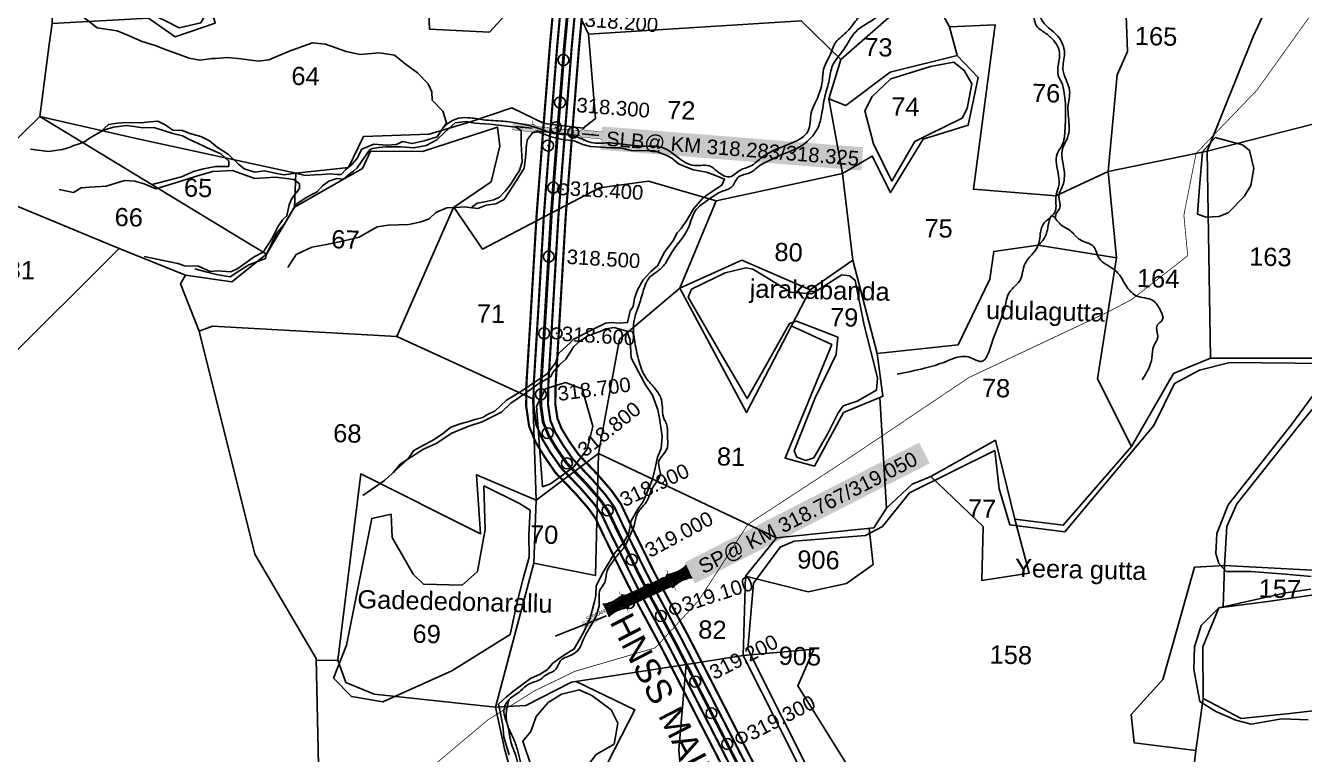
# Model space of a CAD drawing. Header units: feet. Extents: x 786471 to 797175, y 1568667 to 1582707.
# Drawn here: x 788539 to 790295, y 1573298 to 1574299 of the extents above; entities that cross this region are included whole.
import ezdxf
from ezdxf.enums import TextEntityAlignment as Align

# ---------------------------------------------------------------- set-up
doc = ezdxf.new("R2010")
doc.units = ezdxf.units.FT
doc.header["$LTSCALE"] = 15
doc.header["$MEASUREMENT"] = 0
doc.header["$PDMODE"] = 32
doc.header["$PDSIZE"] = 15
doc.linetypes.add('ACAD_ISO02W100', pattern=[15, 12, -3])
doc.linetypes.add('HIDDEN2', pattern=[0.1875, 0.125, -0.0625])
for name, color, linetype in [('CANAL1', 7, 'Continuous'), ('CSMark', 72, 'Continuous'), ('HILL', 17, 'Continuous'), ('PLOT', 7, 'Continuous'), ('PLOT NO', 7, 'Continuous'), ('ROADS', 6, 'Continuous'), ('STRUCTURE', 5, 'Continuous'), ('TANKS-STREAM', 4, 'Continuous'), ('text2', 7, 'Continuous'), ('VILLAGE STONES', 240, 'Continuous')]:
    doc.layers.add(name, color=color, linetype=linetype)
doc.styles.get("Standard").update_dxf_attribs({"font": 'arial.ttf'})
doc.linetypes.add('DOTS', pattern='A,1e-06,-3,["●",Standard,S=3,R=0,X=-1.25,Y=-1.25],-3', length=6.000001)
doc.dimstyles.get("Standard").update_dxf_attribs({"dimtxt": 0.18, "dimasz": 35, "dimexe": 0.18, "dimexo": 0.0625, "dimgap": 0.09, "dimtad": 0, "dimtih": 1, "dimtoh": 1, "dimdec": 4, "dimzin": 0, "dimdsep": 46, "dimtxsty": 'Standard', "dimcen": 0.09, "dimadec": 0, "dimazin": 0, "dimtfac": 1, "dimtdec": 4, "dimtofl": 0, "dimtmove": 0, "dimatfit": 3, "dimfxl": 1, "dimtolj": 1, "dimtzin": 0, "dimarcsym": 0})

# ---------------------------------------------------------------- blocks, each defined once
blk = doc.blocks.new('SP')
at = {"layer": 'STRUCTURE'}
h = blk.add_hatch(dxfattribs=at)
h.set_pattern_fill('DASH', color=256, scale=8, style=0)
edge = h.paths.add_edge_path()
edge.add_spline(control_points=[(769825.7, 1706742.1), (769825.3, 1706741.8), (769823.8, 1706740.8), (769820.9, 1706740.3), (769817, 1706739.7), (769811.4, 1706738.9), (769804, 1706739.7), (769798.4, 1706741), (769795.6, 1706741.6)], knot_values=[0, 0, 0, 0, 1.613557, 5.24513, 8.624976, 13.470124, 22.190216, 30.746377, 30.746377, 30.746377, 30.746377], degree=3, periodic=0)
edge.add_line((769795.6, 1706741.6), (769792.6, 1706739.6))
edge.add_line((769792.6, 1706739.6), (769732.6, 1706739.6))
edge.add_line((769732.6, 1706739.6), (769729.6, 1706741.6))
edge.add_spline(control_points=[(769729.6, 1706741.6), (769726.9, 1706740.9), (769721.3, 1706739.5), (769713.9, 1706738.5), (769708.3, 1706739.1), (769704.4, 1706739.6), (769701.5, 1706740), (769700, 1706741), (769699.5, 1706741.3)], knot_values=[0, 0, 0, 0, 8.556161, 17.276253, 22.121402, 25.501247, 29.13282, 30.746377, 30.746377, 30.746377, 30.746377], degree=3, periodic=0)
edge.add_line((769699.5, 1706741.3), (769699.5, 1706722.1))
edge.add_spline(control_points=[(769699.5, 1706722.1), (769700, 1706722.4), (769701.4, 1706723.4), (769704.3, 1706724), (769708.2, 1706724.5), (769713.8, 1706725.3), (769721.2, 1706724.5), (769726.8, 1706723.3), (769729.6, 1706722.6)], knot_values=[0, 0, 0, 0, 1.613557, 5.24513, 8.624976, 13.470124, 22.190216, 30.746377, 30.746377, 30.746377, 30.746377], degree=3, periodic=0)
edge.add_line((769729.6, 1706722.6), (769732.6, 1706724.6))
edge.add_line((769732.6, 1706724.6), (769792.6, 1706724.6))
edge.add_line((769792.6, 1706724.6), (769795.6, 1706722.6))
edge.add_spline(control_points=[(769795.6, 1706722.6), (769798.4, 1706723.3), (769803.9, 1706724.8), (769811.3, 1706725.8), (769817, 1706725.1), (769820.9, 1706724.7), (769823.8, 1706724.2), (769825.2, 1706723.3), (769825.7, 1706723)], knot_values=[0, 0, 0, 0, 8.556161, 17.276253, 22.121402, 25.501247, 29.13282, 30.746377, 30.746377, 30.746377, 30.746377], degree=3, periodic=0)
edge.add_line((769825.7, 1706723), (769825.7, 1706742.1))
h.paths.add_polyline_path([(769764.2, 1706732.1, -1), (769761.1, 1706732.1, -1)], flags=0)
h.paths.add_polyline_path([(769761.1, 1706732.1, 1), (769764.2, 1706732.1, 1)], flags=16)
at = {"layer": 'STRUCTURE', "const_width": 0.628}
for points in [[(769726.6, 1706747.6), (769726.6, 1706743.6), (769732.6, 1706739.6), (769792.6, 1706739.6), (769798.6, 1706743.6), (769798.6, 1706747.6)], [(769726.6, 1706716.6), (769726.6, 1706720.6), (769732.6, 1706724.6), (769792.6, 1706724.6), (769798.6, 1706720.6), (769798.6, 1706716.6)]]:
    blk.add_lwpolyline(points, dxfattribs=at)
at = {"layer": 'STRUCTURE', "color": 3}
blk.add_lwpolyline([(769732.6, 1706724.6), (769792.6, 1706724.6)], dxfattribs=at)
blk.add_lwpolyline([(769732.6, 1706724.6), (769792.6, 1706724.6)], dxfattribs=at)
at = {"layer": 'STRUCTURE', "color": 0}
blk.add_circle((769762.6, 1706732.1), 1.55, dxfattribs=at)
at = {"layer": 'STRUCTURE'}
for points in [[(769699.5, 1706741.3), (769700.9, 1706740.5), (769704.4, 1706739.6), (769707.8, 1706739.2), (769712.6, 1706738.8), (769721.3, 1706739.7), (769729.6, 1706741.6)], [(769825.7, 1706742.1), (769824.3, 1706741.3), (769820.8, 1706740.3), (769817.5, 1706739.8), (769812.7, 1706739.2), (769804, 1706739.9), (769795.6, 1706741.6)], [(769699.5, 1706722.1), (769700.9, 1706723), (769704.4, 1706724), (769707.7, 1706724.5), (769712.5, 1706725), (769721.2, 1706724.4), (769729.6, 1706722.6)], [(769825.7, 1706723), (769824.3, 1706723.8), (769820.8, 1706724.7), (769817.4, 1706725.1), (769812.6, 1706725.5), (769803.9, 1706724.6), (769795.6, 1706722.6)]]:
    blk.add_spline(points, degree=3, dxfattribs=at)
at = {"layer": 'STRUCTURE', "color": 0}
blk.add_text('STREAM', height=5, dxfattribs=at).set_placement((769684.3, 1706732.1), align=Align.MIDDLE_CENTER)
for points in [[(769727.4, 1706732.1), (769700.8, 1706732.1)], [(769824.4, 1706732.1), (769800.5, 1706732.1)]]:
    blk.add_leader(points, dimstyle='Standard', override={"dimasz": 10, "dimgap": 0.09, "dimtad": 0}, dxfattribs=at)
blk = doc.blocks.new('SLB')
at = {"layer": 'STRUCTURE'}
h = blk.add_hatch(dxfattribs=at)
h.set_pattern_fill('DOTS', color=6, scale=20, angle=320.3722, style=0)
h.set_pattern_definition([(320.372247934, (-159.4327, -72.9564), (1.2786241598, 0.5641323054), [0, -1.25])])
h.paths.add_polyline_path([(769699.5, 1706871.1), (769699.5, 1706861.1), (769729.1, 1706861.1), (769732.1, 1706863.1), (769792.1, 1706863.1), (769795.1, 1706861.1), (769824.7, 1706861.1), (769824.7, 1706871.1), (769795.1, 1706871.1), (769792.1, 1706869.1), (769732.1, 1706869.1), (769729.1, 1706871.1)])
at = {"layer": 'STRUCTURE', "color": 6, "linetype": 'ACAD_ISO02W100', "ltscale": 0.5, "const_width": 0.5}
for points in [[(769699.5, 1706871.1), (769729.1, 1706871.1)], [(769795.1, 1706871.1), (769824.7, 1706871.1)], [(769699.5, 1706861.1), (769729.1, 1706861.1)], [(769795.1, 1706861.1), (769824.7, 1706861.1)]]:
    blk.add_lwpolyline(points, dxfattribs=at)
at = {"layer": 'STRUCTURE', "color": 6, "const_width": 0.628}
for points in [[(769726.1, 1706877.1), (769726.1, 1706873.1), (769732.1, 1706869.1), (769792.1, 1706869.1), (769798.1, 1706873.1), (769798.1, 1706877.1)], [(769726.1, 1706855.1), (769726.1, 1706859.1), (769732.1, 1706863.1), (769792.1, 1706863.1), (769798.1, 1706859.1), (769798.1, 1706855.1)]]:
    blk.add_lwpolyline(points, dxfattribs=at)
at = {"layer": 'STRUCTURE', "color": 6}
blk.add_lwpolyline([(769732.1, 1706863.1), (769792.1, 1706863.1)], dxfattribs=at)
blk.add_lwpolyline([(769732.1, 1706863.1), (769792.1, 1706863.1)], dxfattribs=at)
at = {"layer": 'STRUCTURE', "color": 0}
blk.add_circle((769762.1, 1706866.1), 1.24, dxfattribs=at)
for points in [[(769703.8, 1706866), (769726.7, 1706866)], [(769818.6, 1706865.8), (769795.7, 1706865.8)]]:
    blk.add_leader(points, dimstyle='Standard', override={"dimasz": 10, "dimgap": 0.09, "dimtad": 0}, dxfattribs=at)

msp = doc.modelspace()

# ---------------------------------------------------------------- linework, layer by layer
for p in [(789291, 1574152, 8), (789291, 1574152, 8), (789291, 1574152, 8), (789256.3, 1574134, 8.1), (789416, 1573533, 9), (789416, 1573533, 9), (789416, 1573533, 9), (789367.5, 1573505.6, 9.1)]:
    msp.add_point(p)
at = {"linetype": 'HIDDEN2'}
for p in [(789291, 1574152, 8), (789416, 1573533, 9)]:
    msp.add_point(p, dxfattribs=at)
at = {"layer": 'CANAL1', "color": 1, "const_width": 3}
for points in [[(789264.4, 1574331.5), (789258.8, 1574270.5), (789249.8, 1574156.9), (789240.7, 1574040), (789232.4, 1573899.7), (789226.7, 1573807.1), (789226.3, 1573776.4), (789230.3, 1573748.7), (789239.2, 1573726.8), (789251.8, 1573706.3), (789266.6, 1573684.8), (789294.9, 1573655.1), (789312, 1573635.4), (789321.6, 1573621.9), (789332.2, 1573599.4), (789361.8, 1573539.3), (789377.4, 1573508.7), (789413.1, 1573442.4), (789528.7, 1573217.2)], [(789304.3, 1574328.5), (789298.7, 1574267), (789289.7, 1574153.8), (789280.6, 1574037.3), (789272.3, 1573897.3), (789266.7, 1573805.6), (789266.3, 1573779), (789269.2, 1573759.3), (789275, 1573745), (789285.3, 1573728.2), (789297.8, 1573710.2), (789324.6, 1573682), (789343.5, 1573660.1), (789356.2, 1573642.1), (789368.2, 1573616.7), (789397.5, 1573557.2), (789412.8, 1573527.2), (789448.5, 1573461.1), (789564.2, 1573235.6)]]:
    msp.add_lwpolyline(points, dxfattribs=at)
at = {"layer": 'CANAL1', "color": 5, "const_width": 3}
for points in [[(789274.4, 1574330.7), (789268.8, 1574269.6), (789259.7, 1574156.1), (789250.7, 1574039.3), (789242.4, 1573899.1), (789236.7, 1573806.7), (789236.3, 1573777), (789240, 1573751.3), (789248.2, 1573731.4), (789260.1, 1573711.8), (789274.4, 1573691.2), (789302.3, 1573661.9), (789319.8, 1573641.6), (789330.2, 1573626.9), (789341.2, 1573603.7), (789370.7, 1573543.7), (789386.3, 1573513.3), (789421.9, 1573447.1), (789537.6, 1573221.8)], [(789294.4, 1574329.2), (789288.7, 1574267.9), (789279.7, 1574154.5), (789270.6, 1574037.9), (789262.3, 1573897.9), (789256.7, 1573806), (789256.3, 1573778.3), (789259.5, 1573756.6), (789266.1, 1573740.4), (789276.9, 1573722.7), (789290, 1573703.8), (789317.1, 1573675.3), (789335.6, 1573653.9), (789347.6, 1573637.1), (789359.2, 1573612.4), (789388.6, 1573552.7), (789404, 1573522.6), (789439.6, 1573456.4), (789555.4, 1573231)]]:
    msp.add_lwpolyline(points, dxfattribs=at)
at = {"layer": 'CANAL1', "color": 1, "linetype": 'HIDDEN2', "ltscale": 5, "const_width": 4}
msp.add_lwpolyline([(789284.4, 1574330), (789278.7, 1574268.7), (789269.7, 1574155.3), (789268.3, 1574137.1), (789263.6, 1574076.2), (789260.7, 1574038.6), (789252.4, 1573898.5), (789246.7, 1573806.4), (789246.3, 1573777.7), (789249.7, 1573754), (789257.1, 1573735.9), (789268.5, 1573717.3), (789282.2, 1573697.5), (789309.7, 1573668.6), (789327.7, 1573647.8), (789338.9, 1573632), (789350.2, 1573608.1), (789371.2, 1573565.4), (789379.6, 1573548.2), (789395.1, 1573517.9), (789408.5, 1573493.2), (789430.8, 1573451.8), (789502.4, 1573312.3), (789546.5, 1573226.4)], dxfattribs=at)
at = {"layer": 'CSMark', "color": 3}
for p in [(789277.4, 1574251.5), (789272.7, 1574193.2), (789263.6, 1574076.3), (789263.6, 1574076.2), (789257.3, 1573981.6), (789251, 1573876.2), (789246.5, 1573792.4), (789255.8, 1573739.1), (789282.2, 1573697.5), (789338.2, 1573633), (789371.2, 1573565.4), (789411.2, 1573488), (789458.4, 1573397.8), (789480.7, 1573354.5), (789502.4, 1573312.3)]:
    msp.add_point(p, dxfattribs=at)
at = {"layer": 'CSMark', "color": 2}
for p in [(789267, 1574159), (789277, 1574074), (789394, 1573524)]:
    msp.add_point(p, dxfattribs=at)
at = {"layer": 'HILL', "lineweight": -2}
for points in [[(788585, 1574359.8), (788587.2, 1574417.8), (788656.7, 1574461.3), (788717.9, 1574457.8), (788748.1, 1574435.5), (788762, 1574410.8), (788787.7, 1574317), (788779.8, 1574302.8), (788750, 1574295.9), (788731, 1574305.1), (788670.4, 1574334.6), (788600, 1574349.5), (788585, 1574359.8)], [(789701.4, 1574201.4), (789727.1, 1574225.5), (789781.4, 1574242.6), (789813.4, 1574248.5), (789827.8, 1574237.2), (789838.1, 1574218.9), (789831.7, 1574184.8), (789825, 1574171.8), (789780, 1574149.6), (789760, 1574139.7), (789728.2, 1574085.3), (789703.1, 1574136.6), (789691.4, 1574181.5), (789701.4, 1574201.4)], [(790154.9, 1574125.2), (790172.1, 1574145.1), (790209.8, 1574135.2), (790219.6, 1574127.3), (790225.3, 1574102.6), (790221.2, 1574079.3), (790212.3, 1574064), (790189.9, 1574041.7), (790177.1, 1574036.8), (790159.8, 1574035.9), (790148.1, 1574039.7), (790150.8, 1574077), (790154.9, 1574125.2)], [(789453.2, 1573936.8), (789499.3, 1573959.2), (789527.7, 1573966), (789537.6, 1573964.4), (789556, 1573953.1), (789589.3, 1573932.6), (789618.4, 1573930.5), (789659.5, 1573956.7), (789670.7, 1573955.1), (789678.1, 1573948.8), (789690.2, 1573887.6), (789708.6, 1573815.2), (789707.4, 1573797.9), (789680.6, 1573782.9), (789661.6, 1573776.5), (789654, 1573765.9), (789640.6, 1573738.4), (789621.2, 1573705.3), (789610.2, 1573701.6), (789597.7, 1573706.1), (789594.3, 1573715), (789623.2, 1573787.6), (789652, 1573847.3), (789654.2, 1573871.1), (789630.9, 1573879.9), (789597.3, 1573892.7), (789588, 1573889.8), (789550.2, 1573822.7), (789529.5, 1573786.5), (789495.8, 1573844.3), (789448.5, 1573925.9), (789453.2, 1573936.8)], [(789624.4, 1573255.8), (789530.8, 1573442.4), (789538.6, 1573533.2), (789575.1, 1573582.6), (789594.4, 1573590.7), (789692.3, 1573598.6), (789715.7, 1573611.1), (789752.8, 1573657.2), (789869.6, 1573715.2), (789875.8, 1573662.8), (789890.2, 1573613.3), (789966, 1573603.7), (790088, 1573749.4), (790116.3, 1573807.1), (790150.8, 1573825.7), (790192.5, 1573836.2), (790326, 1573834.6)], [(790334.8, 1573829.3), (790277.6, 1573751.2), (790190, 1573640.6), (790174.7, 1573601.4), (790173.3, 1573573.6), (790177.4, 1573560), (790187.3, 1573549.2), (790221.1, 1573549.2), (790268.7, 1573545.2), (790304, 1573542.2)], [(789248.8, 1573665.3), (789240.3, 1573776.2), (789252.8, 1573799.9), (789280.4, 1573808.6), (789303.4, 1573799.8), (789317.9, 1573748.6), (789310, 1573717.3), (789291.4, 1573692.3), (789259.7, 1573669.3), (789248.8, 1573665.3)], [(789168.2, 1573666.9), (789217.1, 1573642.3), (789231.7, 1573633.4), (789230.1, 1573599.6), (789230.2, 1573568.8), (789221.7, 1573537.8), (789213.6, 1573505), (789204.3, 1573462.7), (789124.4, 1573412.7), (789074.3, 1573390.2), (789029.5, 1573370), (788986.6, 1573377.3), (788961.9, 1573402.8), (788979.6, 1573448.1), (789014.2, 1573621.9), (789040.8, 1573627.8), (789042.2, 1573595.8), (789062, 1573561.6), (789071.2, 1573545.2), (789085.2, 1573531.8), (789138.4, 1573530.2), (789159.5, 1573549.1), (789167.9, 1573594.6), (789170.2, 1573606.5), (789168.2, 1573666.9)], [(790303.8, 1573525), (790269.3, 1573520), (790177.3, 1573499.3), (790153.2, 1573474.8), (790144, 1573445.6), (790143, 1573415), (790148.8, 1573382.6), (790151.3, 1573370.4), (790173.2, 1573356.9), (790200.6, 1573344.7), (790221.5, 1573339.3), (790264, 1573346.9), (790300, 1573345.6)], [(789232.7, 1573329.3), (789239.9, 1573349.9), (789256.5, 1573369.2), (789274.9, 1573380.6), (789298.9, 1573386.8), (789316.4, 1573378.6), (789342.9, 1573359.3), (789352.3, 1573341), (789346.9, 1573312.1), (789322.2, 1573297.6), (789310.4, 1573282.4), (789301.9, 1573253), (789296.5, 1573241.3), (789274.5, 1573233), (789244.3, 1573249.3), (789234.1, 1573279.6), (789221.8, 1573316.3), (789232.7, 1573329.3)]]:
    msp.add_lwpolyline(points, dxfattribs=at)
at = {"layer": 'PLOT', "lineweight": -2}
for points in [[(788447.4, 1574958.1), (788591, 1574670.2), (788606.1, 1574645.6), (788622.2, 1574573.4), (788579.7, 1574427.3), (788575.3, 1574301.8), (788571.6, 1574272.7), (788558.8, 1574174), (788460.7, 1574078.4)], [(790459.5, 1574609.1), (790447.6, 1574594.1), (790439.2, 1574555.2), (790418, 1574559.3), (790411.5, 1574557.8), (790406.3, 1574538.3), (790364.2, 1574546.6), (790348.8, 1574500.2), (790272.8, 1574537.4), (790294.7, 1574487.3), (790288.9, 1574423.4), (790225, 1574284.6), (790161.1, 1574126.5), (790025.4, 1574098.3)], [(790161.1, 1574126.5), (790325.9, 1574168.6), (790358, 1574220.1), (790431.8, 1574260.8), (790450.6, 1574412.7), (790389.9, 1574440), (790348.8, 1574500.2)], [(788575.3, 1574301.8), (788707.7, 1574309.1), (788744.3, 1574283.5), (788799.5, 1574301.9), (788763.7, 1574438.8)], [(789090.9, 1574363.7), (789093.5, 1574293.9), (789175.8, 1574289.8), (789203.4, 1574319.4)], [(789794.1, 1574321.5), (789807.3, 1574297.1), (789870.1, 1574300), (789840.4, 1574074), (789953.7, 1574065), (790025.4, 1574098.3), (790037.9, 1574231), (790051.8, 1574263.3), (790049.3, 1574337.2)], [(789302.1, 1574307.3), (789312, 1574286.8), (789603.9, 1574305.5), (789658.1, 1574252.3), (789727.9, 1574313.2)], [(789641.8, 1574198.3), (789665.1, 1574189), (789726.2, 1574235), (789818, 1574257.7), (789807.3, 1574297.1)], [(789312, 1574286.8), (789321.4, 1574171.2), (789304.6, 1574157.8), (789251, 1574164.1), (789206.6, 1574185.8), (789149.9, 1574166.8), (789093.2, 1574149.9), (789003, 1574146.4), (788982.3, 1574103.9), (788910, 1574095.9), (788691, 1574143.9), (788558.8, 1574174)], [(789660.4, 1574095.5), (789701.5, 1574119.5), (789726.4, 1574069.4), (789771.3, 1574142.6), (789833.3, 1574161.9), (789847, 1574227.4), (789818, 1574257.7)], [(789660.4, 1574095.5), (789641.8, 1574198.3), (789658.1, 1574252.3)], [(788558.8, 1574174), (788807.2, 1574023.1), (788869.6, 1573985), (788908, 1574049.6), (788910, 1574095.9)], [(790325.9, 1574168.6), (790384.3, 1574016.9), (790442.1, 1573917.1), (790413.8, 1573794.9), (790356.7, 1573548.3), (790185.3, 1573557.4), (790188.2, 1573610.7), (790201.9, 1573641.8), (790288.4, 1573751.1), (790351, 1573827.5), (790332.8, 1573842), (790165.7, 1573842.1), (790115, 1573821.2), (790057.2, 1573720.8)], [(788908, 1574049.6), (788973, 1574086.5), (789001.7, 1574102.7), (789012.6, 1574126.5), (789083.9, 1574126.1), (789186.8, 1574159.5), (789190.2, 1574133.4), (789178.2, 1574084.4), (789126.3, 1574048.8), (789048.7, 1573871.8), (788795.7, 1573886), (788777.4, 1573879.2)], [(790165.7, 1573842.1), (790161.1, 1574126.5)], [(790025.4, 1574098.3), (790036.8, 1573979.9), (790010.7, 1573813.9), (790057.2, 1573720.8), (789963.7, 1573612.6), (789897, 1573621.1), (789870.5, 1573729.4), (789781.9, 1573679.5), (789756.4, 1573668.8), (789721, 1573636)], [(789487.3, 1574058.1), (789394.2, 1574085), (789327, 1574076.2), (789166.5, 1573991.6), (789126.9, 1574049.2)], [(789674.9, 1573976.8), (789660.4, 1574095.5), (789487.3, 1574058.1), (789437.2, 1573938.2)], [(788460.7, 1574078.4), (788667.5, 1573992.5)], [(788507.6, 1573833.2), (788667.5, 1573992.5), (788758.6, 1573956.1), (788751.5, 1573944.3), (788777.4, 1573879.2), (788853.8, 1573573.1), (788937.8, 1573429.6), (788942.1, 1573240.8)], [(789708.2, 1573848.3), (789819.3, 1573860.4), (789862.8, 1573950.4), (789868.2, 1573988.6), (789929.4, 1573997.2), (790036.8, 1573979.9)], [(788758.6, 1573956.1), (788822.3, 1573946.9), (788869.6, 1573985)], [(789712, 1573788.1), (789716.2, 1573789.8), (789708.2, 1573848.3), (789674.9, 1573976.8), (789616, 1573936), (789522.5, 1573976.7), (789437.2, 1573938.2), (789354.6, 1573868), (789325.4, 1573711)], [(789437.2, 1573938.2), (789528.7, 1573767.3), (789616, 1573936)], [(789590.3, 1573886.4), (789645.8, 1573860.8), (789581.7, 1573704.8), (789622.1, 1573693.8), (789662, 1573767.4), (789712, 1573788.1)], [(789048.7, 1573871.8), (789235.3, 1573786.3), (789240.1, 1573646.9), (789158.2, 1573682), (789163.4, 1573600.7), (788999.2, 1573683.1), (788967.9, 1573427.5), (788937.9, 1573426.8)], [(789570.2, 1573595.1), (789703.8, 1573608.9), (789721, 1573636), (789712, 1573788.1)], [(788967.9, 1573427.5), (788978.7, 1573396.6), (789017.4, 1573380.6), (789184.2, 1573362.8), (789236.7, 1573560.6), (789321.4, 1573543.5), (789325.4, 1573711), (789240.1, 1573646.9), (789236.7, 1573560.6)], [(789325.4, 1573711), (789570.2, 1573595.1), (789527.5, 1573542.9), (789524.3, 1573433.8), (789446.1, 1573421.6), (789288.7, 1573397), (789225.8, 1573365), (789184.2, 1573362.8)], [(789781.9, 1573679.5), (789853.7, 1573610.7), (789851.9, 1573536.9), (789916.9, 1573546.7), (789897, 1573621.1)], [(789527.5, 1573542.9), (789613.4, 1573521.3), (789666.3, 1573532.8), (789702.5, 1573558.9), (789697.4, 1573608.2)], [(790186.5, 1573557.3), (790144.1, 1573555), (790116, 1573455.5), (790100.6, 1573400.9), (790057.1, 1573352.6), (790061.2, 1573313.6), (790145.7, 1573303.1), (790156, 1573374.7)], [(790640.9, 1573559.8), (790664.1, 1573524.3), (790818.5, 1573526.8), (790821.1, 1573503.7), (790792.6, 1573481.5), (790738.8, 1573477.8), (790667.5, 1573458.4), (790621.9, 1573433.9), (790485.1, 1573387.8), (790437.5, 1573373), (790275, 1573354), (790207.8, 1573347), (790156, 1573374.7), (790155.4, 1573445.8), (790177.3, 1573499.3), (790244.4, 1573507.9), (790342.7, 1573521.9), (790480.3, 1573534.1), (790572.8, 1573542.4), (790570.2, 1573560.4)], [(790185.3, 1573557.4), (790183.4, 1573500.1)], [(790145.7, 1573303.1), (790138.8, 1573243.1), (790351.7, 1573264.5), (790440.8, 1573297.5), (790593.6, 1573361.1), (790604.7, 1573368.9), (790613.2, 1573402.3), (790693.2, 1573406.2), (790740.6, 1573397.4), (790738.8, 1573477.8)], [(789719.3, 1573193.1), (789662.7, 1573289.8), (789599.2, 1573392.3), (789621.1, 1573442.6), (789524.3, 1573433.8)], [(789524.3, 1573433.8), (789624.8, 1573234.3), (789719.3, 1573193.1), (789755.9, 1573092.6)], [(789203, 1573091.9), (789451.7, 1573118), (789435.7, 1573304), (789446.1, 1573421.6)], [(789203, 1573091.9), (789233.2, 1573137.5), (789234.9, 1573218.5), (789301.9, 1573215.5), (789375.6, 1573359), (789295.1, 1573398)], [(789184.2, 1573362.8), (789196.6, 1573305.5), (789201.8, 1573287.8), (789194.1, 1573245), (789148.2, 1573243.4), (789071.8, 1573189.9), (789044.1, 1573170.5), (789039.9, 1573145.1), (788955.4, 1573165.3), (788939.2, 1573147.7)]]:
    msp.add_lwpolyline(points, dxfattribs=at)
at = {"layer": 'ROADS', "linetype": 'DOTS', "lineweight": -3, "ltscale": 0.25, "const_width": 1}
msp.add_lwpolyline([(790359.7, 1574391.7), (790229.4, 1574209.9), (790146.1, 1574123.4), (790129.3, 1574038.5), (790134.6, 1573982.7), (790057.5, 1573922.5), (790025.1, 1573905.5), (789834.2, 1573815.5), (789669.3, 1573704.6), (789530.6, 1573613.8), (789463, 1573509.1), (789403.7, 1573444.3), (789293.5, 1573412.1), (789238.2, 1573385.4), (789173.8, 1573345.4), (789057.5, 1573247.6)], dxfattribs=at)
at = {"layer": 'TANKS-STREAM', "lineweight": -2}
for points in [[(788642, 1574152.9), (788652.7, 1574163.1), (788665.4, 1574164.8), (788676.9, 1574165.9), (788696.8, 1574165.2), (788709.9, 1574166.4), (788720.6, 1574167.4), (788730.8, 1574162.5), (788741.4, 1574155.1), (788754.3, 1574154.9), (788764.3, 1574150.4), (788779.6, 1574146.4), (788791.4, 1574140.5), (788802.2, 1574131.6), (788817.4, 1574121.6), (788831.3, 1574108.4), (788839.2, 1574102.2), (788853.9, 1574097.7), (788866.9, 1574099.5), (788884, 1574095.8), (788894, 1574094), (788910, 1574095.9), (788922.9, 1574093.1), (788936.1, 1574093.8), (788946.3, 1574094.3), (788957.4, 1574095), (788966.7, 1574094.5), (788972.2, 1574094.2), (788978.5, 1574101.1), (788987.5, 1574108.3), (788993.6, 1574115.6), (789000.7, 1574128.9), (789017.2, 1574135.9), (789035.1, 1574134.8), (789048.2, 1574135.7), (789056.7, 1574139.4), (789069.7, 1574136.9), (789086.4, 1574140.4), (789104.3, 1574146.1), (789116.7, 1574165.4), (789111.8, 1574181.2), (789097.4, 1574196.3), (789096.8, 1574208), (789091.9, 1574218.7), (789077.2, 1574234), (789060.1, 1574246.4), (789045.3, 1574258.1), (789024.8, 1574261.4), (788998.5, 1574259.2), (788979.1, 1574263), (788951, 1574273.4), (788932.9, 1574275.3), (788902.2, 1574263.9), (788873.2, 1574251.8), (788859, 1574249.9), (788835, 1574253), (788816.1, 1574254.9), (788799.9, 1574253.8), (788795.3, 1574253.5), (788778.3, 1574251.2), (788763.5, 1574253.9), (788729.9, 1574266.6), (788716.9, 1574271.5), (788697.5, 1574277.2), (788680.4, 1574285.1), (788664.6, 1574291.6), (788637.1, 1574295.9), (788614.8, 1574313.2)], [(789150.6, 1574048.7), (789158.9, 1574055), (789169.5, 1574056.6), (789182, 1574059.7), (789189.5, 1574063), (789197.4, 1574071.6), (789204.6, 1574080.7), (789212.4, 1574093), (789217, 1574100), (789220.7, 1574111.8), (789219.3, 1574136.2), (789219.5, 1574154.7), (789212, 1574159.1), (789176.5, 1574163.6), (789155.3, 1574164.9), (789144.5, 1574167), (789128.9, 1574165.1), (789115.1, 1574153.1), (789103.8, 1574141.7), (789089.1, 1574134.3), (789072.1, 1574130.7), (789054.7, 1574132.5), (789043.1, 1574132.2), (789037.8, 1574132.3), (789033.7, 1574132.4), (789024.6, 1574131.4), (789014.9, 1574129.8), (789010.7, 1574127.1), (788999.3, 1574110.7), (788994.3, 1574103.3), (788994.3, 1574103.3), (788989, 1574098.9), (788985, 1574096.1), (788975.4, 1574087.8), (788966.4, 1574089), (788955.5, 1574085.1), (788946.5, 1574078.6), (788939.5, 1574070.5), (788931.8, 1574066.8), (788922.7, 1574062), (788910.1, 1574052.9), (788904.8, 1574044.3), (788894.3, 1574026.6), (788883.3, 1574013.4), (788869.6, 1573985), (788868.5, 1573979.1), (788845.3, 1573970.1), (788833, 1573962.6), (788820.1, 1573953.7), (788801.2, 1573956.9), (788786.7, 1573960.5), (788771.4, 1573964.8)], [(788712.7, 1574080.6), (788731.9, 1574085.5), (788753.1, 1574091.2), (788769.7, 1574098.3), (788783.3, 1574102.1), (788800.2, 1574105.3), (788817.9, 1574105.4), (788818.2, 1574112.8), (788807.2, 1574122.5), (788788.5, 1574131.1), (788781.7, 1574134.3), (788764.2, 1574142.5), (788754.6, 1574147.6), (788741.2, 1574150.8), (788728.3, 1574154.9), (788715.2, 1574158.7), (788700, 1574158.5), (788687.9, 1574160.3), (788677.7, 1574161.5), (788659.9, 1574159.2), (788646.2, 1574155.2), (788626.7, 1574144.4), (788620.9, 1574139.4), (788612.4, 1574136.4), (788603.9, 1574133.5), (788600, 1574131.6), (788589.8, 1574128.7), (788570.4, 1574125.9), (788545.8, 1574129.2)], [(789043.7, 1573684.7), (789053.3, 1573696.5), (789063.8, 1573703.3), (789071.9, 1573715.3), (789085.5, 1573722.8), (789097.6, 1573728.8), (789111.1, 1573737.6), (789122.7, 1573747.1), (789135.5, 1573751.8), (789147.5, 1573755.3), (789155.6, 1573757.7), (789166.7, 1573760.7), (789172.1, 1573764.4), (789183.6, 1573769.6), (789199.3, 1573784.2), (789210.6, 1573791.1), (789222.8, 1573798.7), (789238.7, 1573809.5), (789254.9, 1573820.4), (789266.7, 1573835.7), (789270.6, 1573848.4), (789287.2, 1573863.4), (789290.7, 1573867.6), (789299.9, 1573872.5), (789313.9, 1573879.7), (789335.3, 1573890), (789343.3, 1573891.2), (789354, 1573890.2), (789365.2, 1573891), (789369, 1573907.1), (789373.2, 1573913.2), (789374.8, 1573924.3), (789379.2, 1573936.1), (789386.9, 1573949.7), (789397.3, 1573961.3), (789406.4, 1573968.8), (789411.5, 1573978.4), (789415.6, 1573987.1), (789427.8, 1574002.8), (789433.6, 1574014.1), (789438.9, 1574020.2), (789448, 1574032.8), (789456, 1574047.3), (789468.6, 1574061.5), (789476.3, 1574067.1), (789495, 1574079.7), (789498.8, 1574087.7), (789486.4, 1574092.7), (789473.9, 1574097.7), (789456, 1574100.6), (789444.2, 1574105.4), (789435.5, 1574108.9), (789426.5, 1574116.6), (789418.5, 1574121), (789402.5, 1574126.7), (789370.9, 1574127.1), (789366.2, 1574128), (789355.7, 1574130.7), (789342.8, 1574131), (789314.4, 1574132.7), (789303.9, 1574135.5), (789292.3, 1574140.6), (789276, 1574142.2), (789260.8, 1574146), (789248.5, 1574150.7), (789242.6, 1574152.9), (789234.8, 1574151.6), (789228, 1574142.3), (789226.8, 1574136.1), (789225.6, 1574117), (789223.6, 1574103.1), (789215.4, 1574089.6), (789207.8, 1574078.3), (789196.2, 1574060), (789184.6, 1574054), (789171.3, 1574052.4), (789160.1, 1574047.6), (789141.2, 1574049.8), (789130.2, 1574049.1), (789117.2, 1574048.5), (789102.1, 1574041.9), (789093.3, 1574033.3), (789082.1, 1574029.5), (789065, 1574025.5), (789051.1, 1574025.3), (789037.3, 1574024.7), (789031, 1574023.7), (789021.5, 1574022.3), (788997, 1574008), (788974.3, 1574002.9), (788952.3, 1573998), (788932, 1573994.7), (788910.5, 1573984.6), (788899, 1573966.6)], [(788701.7, 1573981.9), (788734.9, 1573974.7), (788748, 1573972.2), (788757, 1573968.7), (788776.2, 1573968.5), (788792.5, 1573961.3), (788802.5, 1573961.9), (788821, 1573960.6), (788830.6, 1573965), (788852.8, 1573981.2), (788865.2, 1573987.7), (788876.9, 1574005.9), (788885.3, 1574022.4), (788891.9, 1574032.2), (788897.8, 1574037.5), (788900.7, 1574052.6), (788904.4, 1574061.5), (788915.2, 1574075), (788915.2, 1574081.3), (788907.2, 1574087.5), (788882.5, 1574090.6), (788853.9, 1574088.7), (788844.5, 1574091.9), (788823, 1574099.8), (788805.2, 1574098.8), (788796, 1574098.3), (788775.1, 1574092.4), (788752.2, 1574085.3), (788717.8, 1574074.6), (788701.9, 1574081.3), (788689.1, 1574085.2), (788675, 1574086.1), (788649.7, 1574078.4), (788627.2, 1574076.7), (788615.3, 1574075.9), (788604.6, 1574069.6), (788585.1, 1574073.6)], [(789399.8, 1573675.8), (789399.8, 1573675.8), (789403.2, 1573690.8), (789406.7, 1573706.2), (789411.6, 1573718.1), (789413.2, 1573734.5), (789409.4, 1573759.5), (789407, 1573771.1), (789399.6, 1573791.1), (789390.2, 1573805.3), (789380.7, 1573823.2), (789370.4, 1573842.7), (789369.2, 1573866.9), (789364.4, 1573879.3), (789347.1, 1573884.1), (789335.7, 1573882.3), (789326.5, 1573878), (789311.1, 1573872.8), (789299.6, 1573864.8), (789291.8, 1573858.1), (789280.6, 1573840.7), (789272, 1573832.7), (789263, 1573822.3), (789260.2, 1573817), (789260.2, 1573817), (789256, 1573814.1), (789250.2, 1573810.8), (789245.5, 1573808.7), (789225.6, 1573794.2), (789205.4, 1573780.3), (789192.5, 1573767.8), (789166, 1573754.4), (789147.8, 1573748.7), (789124.2, 1573739), (789102.9, 1573724.8), (789085.5, 1573716.9), (789063.8, 1573703.3), (789032, 1573673.9), (789002.1, 1573653.4)], [(789202.9, 1573297.3), (789195.8, 1573321.4), (789194.3, 1573337.5), (789190.7, 1573356.4), (789188.2, 1573367.1), (789198.7, 1573376.6), (789209.3, 1573385.4), (789232.3, 1573402.3), (789245.3, 1573407.9), (789255.6, 1573414.6), (789262.9, 1573423), (789276.2, 1573432.6), (789281.2, 1573436.2), (789292.3, 1573442.8), (789304.9, 1573465.3), (789314.3, 1573485.2), (789319.7, 1573506.1), (789322, 1573516.1), (789322.6, 1573529.5), (789331.8, 1573548.2), (789346.9, 1573573.3), (789360.4, 1573589.5), (789367.2, 1573601.8), (789370.3, 1573618.7), (789378.2, 1573632.4), (789386.9, 1573645), (789396.3, 1573666.9), (789399.8, 1573675.8)]]:
    msp.add_lwpolyline(points, dxfattribs=at)
for points in [[(789952.8, 1574034), (789954.1, 1574040.6), (789959.2, 1574048.5), (789957.6, 1574063.9), (789962.2, 1574077.3), (789965.3, 1574096.2), (789962.6, 1574113.2), (789962, 1574126.7), (789969.3, 1574144.8), (789971.8, 1574158.8), (789970.2, 1574186.9), (789972.3, 1574209.8), (789967.6, 1574224.1), (789963.3, 1574238.3), (789965.4, 1574261.2), (789956.3, 1574284.2), (789939.4, 1574299.7), (789931.7, 1574314.3), (789931.5, 1574322.1), (789922.3, 1574332.1), (789910.8, 1574349.1), (789909.8, 1574368.1), (789915, 1574389.6), (789928, 1574404), (789934.2, 1574407.3), (789950.4, 1574409.8), (789964.7, 1574415.5), (789983.9, 1574421.1), (790000.7, 1574422.7), (790043.6, 1574431.5), (790069.9, 1574442.1), (790086.2, 1574450.7), (790105.2, 1574459.2), (790120.5, 1574468.3), (790130.4, 1574486.6), (790143.4, 1574514.2), (790156.9, 1574550.1), (790167.4, 1574568.3), (790189.9, 1574582.4), (790206.8, 1574593.2), (790222, 1574602.2), (790232.5, 1574610.4), (790256.6, 1574613.6), (790273.4, 1574622.6), (790290.5, 1574634.8), (790307.4, 1574637.9), (790322.7, 1574641.8), (790333.5, 1574648), (790329.2, 1574628.4), (790315.8, 1574609.9), (790305.2, 1574600.4), (790299.4, 1574590.2), (790282, 1574579.9), (790271.7, 1574572)], [(788655.7, 1574496.3), (788666.2, 1574506.5), (788676, 1574516.7), (788692.6, 1574530.9), (788705.3, 1574537.1), (788717.5, 1574540.1), (788728.3, 1574542.1), (788742, 1574544.6), (788752, 1574547.9), (788764.9, 1574553.1), (788780, 1574563.3), (788789.9, 1574568.7), (788812.3, 1574577.5), (788823.2, 1574579.7), (788837.4, 1574577.8), (788845.9, 1574577.6), (788855.8, 1574578), (788870.9, 1574583.4), (788880.7, 1574583.7), (788895, 1574584.2), (788911, 1574583.7), (788924.1, 1574583.9), (788935.3, 1574585), (788948.5, 1574592.9), (788972.5, 1574601.3), (788985.4, 1574603.1), (788996.4, 1574606.4), (789005.8, 1574612.7), (789020.3, 1574619.1), (789029.4, 1574622.3), (789043.3, 1574622.3), (789051, 1574623), (789060.4, 1574628.4), (789069, 1574632.3), (789076.7, 1574629.5), (789078.7, 1574624.3), (789081.2, 1574615.8), (789074.8, 1574603.2), (789070.4, 1574593.6), (789069.1, 1574582.9), (789067.9, 1574569.9), (789063.1, 1574560.3), (789061.7, 1574547.4), (789060.1, 1574527.8), (789061.3, 1574523.4), (789068.3, 1574514.6), (789081.8, 1574511), (789096.8, 1574507.4), (789107.9, 1574505.8), (789118.6, 1574511.2), (789125.6, 1574521.2), (789134.1, 1574524.8), (789142.7, 1574527.9), (789153.2, 1574532.9), (789163.1, 1574543.3), (789170.1, 1574546.5), (789174.9, 1574555.6), (789187.9, 1574569.4), (789198.8, 1574579.7), (789207.7, 1574583.8), (789218.5, 1574587.2), (789226.4, 1574594.9), (789235, 1574598), (789241.9, 1574598.7), (789251.5, 1574597.7), (789255.6, 1574595), (789264.2, 1574589.5), (789276.8, 1574583.6), (789288.5, 1574580), (789303.5, 1574579), (789312.1, 1574572.9), (789323.6, 1574567.9), (789337.8, 1574566.5), (789354.9, 1574566.9), (789368.7, 1574563.3), (789375.4, 1574562.2), (789391.3, 1574559.9), (789397.1, 1574555.9), (789408.7, 1574551.9), (789418.7, 1574549.7), (789435.7, 1574540.8), (789446.8, 1574536.2), (789458, 1574534.7), (789471.9, 1574530.1), (789481.8, 1574524.7), (789496.5, 1574519.7), (789504.8, 1574514.1), (789515.4, 1574507.3), (789530.3, 1574488), (789535.6, 1574478.6), (789542.7, 1574474.4), (789551.7, 1574469.8), (789571.3, 1574463), (789580.1, 1574456.4), (789590.9, 1574448), (789603.5, 1574439.5), (789621.1, 1574431.5), (789627.4, 1574425.3), (789645.9, 1574407.5), (789653.5, 1574398.5), (789663.5, 1574390.1), (789674.6, 1574382.2), (789685.6, 1574375.1), (789701.6, 1574369.1), (789715.3, 1574363.7), (789729.7, 1574351.3), (789730.8, 1574348), (789726.2, 1574340.5), (789709.5, 1574328.5), (789698.7, 1574322.4), (789681.4, 1574308.5), (789667.5, 1574291.1), (789651.2, 1574275.6), (789642.9, 1574257), (789634.7, 1574239.1), (789633, 1574223.2), (789622.7, 1574191.7), (789617.7, 1574179.1), (789613.4, 1574154.1), (789601.7, 1574142.6), (789589.4, 1574136.8), (789550.8, 1574118.4), (789533.8, 1574105.6), (789520.7, 1574100.4), (789505.6, 1574091.2), (789487.3, 1574099.6), (789479.8, 1574105.3), (789457.6, 1574106.8), (789444.6, 1574110.9), (789430.1, 1574121.4), (789414.3, 1574130.9), (789401.3, 1574133.3), (789387.9, 1574133.3), (789359.2, 1574135.8), (789341.4, 1574137.7), (789318.5, 1574137.7), (789295, 1574146), (789279, 1574149), (789264.5, 1574150.5), (789250.4, 1574155), (789216.9, 1574164.5), (789194.7, 1574167.4), (789167.8, 1574169.5), (789146.6, 1574172.3), (789129.5, 1574170.4), (789112.7, 1574159.2)], [(788862.1, 1572622.2), (788876, 1572631.5), (788900.3, 1572639.9), (788916.9, 1572646.1), (788928.2, 1572653.3), (788944.2, 1572660.4), (788965.9, 1572668), (788985, 1572679.3), (788999.7, 1572690.5), (789022.5, 1572697), (789052.3, 1572706.9), (789065.5, 1572717.9), (789088, 1572730.5), (789101.2, 1572740.8), (789105.3, 1572761.1), (789104.1, 1572778.8), (789103.3, 1572795.8), (789102.1, 1572813.6), (789094, 1572822), (789088.1, 1572832.3), (789086.2, 1572841.3), (789076.8, 1572863.4), (789073.9, 1572877.8), (789082, 1572901), (789086.3, 1572920.7), (789101.4, 1572943.2), (789118.4, 1572976), (789129.3, 1572994.3), (789137.8, 1573010.4), (789148.6, 1573027.8), (789161, 1573045.1), (789167.7, 1573057.4), (789179.7, 1573075), (789185.2, 1573087.9), (789195.2, 1573109.8), (789211.7, 1573148.7), (789215.7, 1573159.9), (789221.4, 1573181.9), (789230.2, 1573203.6), (789234.5, 1573214.7), (789216.7, 1573263.9), (789214.7, 1573285.6), (789210.7, 1573300.1), (789206, 1573312.2), (789201.2, 1573337.1), (789196.5, 1573350.7), (789196, 1573360.7), (789203, 1573373.3), (789218.6, 1573385.1), (789229.1, 1573393.9), (789245.8, 1573401), (789254.7, 1573407.8), (789267.2, 1573415), (789272.9, 1573425.9), (789287.9, 1573434.2), (789298.8, 1573442.5), (789303.6, 1573453.1), (789311.4, 1573468.4), (789326.7, 1573507.1), (789327.1, 1573522.1), (789334.1, 1573534.1), (789337.5, 1573550.1), (789345.3, 1573562.6), (789351.1, 1573570.8), (789359.3, 1573580.3), (789368, 1573596.7), (789375.1, 1573614.1), (789379.8, 1573630.3), (789389.6, 1573642.2), (789400.6, 1573665.2), (789410.5, 1573684.3), (789408, 1573698.5), (789419.4, 1573717.2), (789420.2, 1573735.8), (789418.8, 1573751.9), (789415.9, 1573757.9), (789412, 1573784.9), (789403.6, 1573799.8), (789391, 1573814.7), (789380.6, 1573840.4), (789374.9, 1573867.4), (789374.1, 1573891.6), (789378.5, 1573908), (789385.6, 1573929), (789396.3, 1573953.6), (789406.9, 1573961.6), (789418.6, 1573973.9), (789425.8, 1573986.7), (789448.8, 1574020.4), (789458, 1574043.4), (789477.9, 1574060.8), (789495.1, 1574071.1), (789509, 1574077.9), (789518, 1574090.9), (789533.1, 1574096.6), (789541.3, 1574102), (789549, 1574107.9), (789560, 1574113.3), (789571.9, 1574119.3), (789587.2, 1574125.4), (789604.1, 1574133.7), (789614.5, 1574141.7), (789626.6, 1574158.1), (789631.8, 1574176), (789636.5, 1574201.6), (789642.3, 1574224), (789646.9, 1574243.8), (789662.4, 1574265.8), (789678.7, 1574290.4), (789703.8, 1574307.6), (789721.3, 1574321.3), (789737, 1574331.1), (789755.2, 1574340.4), (789789.5, 1574348.9), (789805.2, 1574355.2), (789821.6, 1574362.4), (789839.4, 1574365), (789862.3, 1574377.9), (789889.8, 1574386.8), (789897.9, 1574389.4), (789905.8, 1574381), (789904.9, 1574364.7), (789901.7, 1574355), (789907.2, 1574340.2), (789920.7, 1574323.9), (789927, 1574298.4), (789934.2, 1574291.9), (789946.4, 1574282.7), (789958.5, 1574261.8), (789956.9, 1574230.3), (789962.6, 1574218.1), (789964.4, 1574209.4), (789966.2, 1574195.9), (789966.2, 1574157.5), (789961.5, 1574133.3), (789955.2, 1574122.6), (789954.4, 1574108.8), (789957.3, 1574077.3), (789953.7, 1574065), (789952.6, 1574043.7), (789947.4, 1574036.6), (789936.6, 1574026.5), (789931.9, 1574010.6), (789928.4, 1573994.8), (789911.4, 1573972), (789903.9, 1573948.4), (789887.9, 1573929.3), (789885.5, 1573920.1), (789865.1, 1573861.3), (789851, 1573837.5), (789835.8, 1573843), (789813.9, 1573842), (789801.8, 1573837.2), (789773.1, 1573828.2), (789735.6, 1573820)], [(790072.2, 1573812.3), (790085.5, 1573842.5), (790087.9, 1573858.8), (790093.5, 1573870.9), (790092.6, 1573887.2), (790100.1, 1573895), (790097.4, 1573907.1), (790086.8, 1573921.3), (790063.9, 1573927.8), (790049.6, 1573942.2), (790034.2, 1573963.4), (790012.9, 1573979.3), (790005.3, 1573995.4), (789986.6, 1574004.8), (789973.5, 1574017.1), (789960.1, 1574025.7), (789948.2, 1574037.4), (789941.9, 1574018.2), (789935.3, 1574003.4), (789929.4, 1573997.2)], [(789099, 1572817.4), (789100.6, 1572841.5), (789099.4, 1572861.2), (789108.6, 1572886.5), (789127.7, 1572941.1), (789157.7, 1572998.9), (789167.3, 1573029.7), (789189.8, 1573077.9), (789205.3, 1573121.8), (789221.5, 1573148.5), (789225.9, 1573172), (789234.9, 1573217.2), (789231.2, 1573233.3), (789228.9, 1573250.2), (789223, 1573258.7), (789220.3, 1573272.3), (789218.2, 1573289.3), (789214.2, 1573304.3), (789208.7, 1573320), (789200.1, 1573340.5), (789199.4, 1573357.5), (789202.3, 1573372.5)]]:
    msp.add_spline(points, degree=3, dxfattribs=at)
at = {"layer": 'text2', "color": 3}
for p in [(789268, 1573876), (789268, 1573876), (789431, 1573498), (789431, 1573498), (789522, 1573321), (789522, 1573321)]:
    msp.add_point(p, dxfattribs=at)
at = {"layer": 'text2', "color": 2}
for p in [(789268, 1573876), (789268, 1573876), (789431, 1573498), (789431, 1573498), (789522, 1573321), (789522, 1573321)]:
    msp.add_point(p, dxfattribs=at)

# ---------------------------------------------------------------- block references
at = {"layer": 'STRUCTURE', "color": 0}
for name, p, rotation in [('SLB', (-153912, -43354.4), 354.0276219241813), ('SP', (800069.7, -298737.1), 24.60284410820809)]:
    msp.add_blockref(name, p, dxfattribs=dict(at, rotation=rotation))

# ---------------------------------------------------------------- texts
at = {"layer": 'CSMark', "color": 1}
for s, rotation, p in [('318.200', 355.4524, (789306.8, 1574307.6)), ('318.300', 355.5644, (789295.4, 1574190)), ('318.400', 356.6114, (789286.3, 1574075.3)), ('318.500', 356.4954, (789282.1, 1573981.6)), ('318.600', 356.4954, (789275.2, 1573875.8)), ('318.700', 7.5449, (789269.5, 1573793.1)), ('318.800', 38.8518, (789300.8, 1573712.9)), ('318.900', 25.3141, (789356.8, 1573646.2)), ('319.000', 28.2919, (789391.6, 1573576.3)), ('319.100', 18.236, (789441, 1573502.5)), ('319.200', 27.1843, (789480, 1573408.7)), ('319.300', 27.1843, (789531.4, 1573325.3))]:
    msp.add_text(s, height=20, rotation=rotation, dxfattribs=at).set_placement(p, align=Align.MIDDLE_LEFT)
at = {"layer": 'PLOT NO', "lineweight": -2}
for s, p in [('165', (790091.2, 1574284.1)), ('73', (789709.9, 1574269.1)), ('64', (788923.4, 1574229.4)), ('76', (789940.2, 1574206)), ('72', (789439.2, 1574182.5)), ('74', (789746.8, 1574187.5)), ('65', (788775.9, 1574076)), ('66', (788680.7, 1574035.6)), ('75', (789792.5, 1574020.4)), ('67', (788978.2, 1574005.1)), ('80', (789586.6, 1573987.6)), ('163', (790248.1, 1573981.2)), ('881', (788522.8, 1573963.3)), ('164', (790094, 1573951.6)), ('71', (789177.9, 1573903.2)), ('79', (789662.9, 1573898.2)), ('78', (789871.4, 1573801)), ('68', (788980.8, 1573738.8)), ('81', (789507.6, 1573706.8)), ('77', (789852, 1573635.5)), ('70', (789251, 1573599.8)), ('157', (790261.1, 1573525.4)), ('82', (789482, 1573469.2)), ('69', (789089.7, 1573463.4)), ('158', (789891.8, 1573434.6))]:
    msp.add_text(s, height=25, rotation=358.6227, dxfattribs=at).set_placement(p, align=Align.MIDDLE_CENTER)
for s, p in [('jarakabanda', (789533, 1573925.4)), ('udulagutta ', (789857.4, 1573896)), ('906', (789598.2, 1573553.3)), ('Yeera gutta', (789897.1, 1573541.7)), ('Gadededonarallu', (788994.3, 1573498.7)), ('905', (789572.7, 1573421.1))]:
    msp.add_text(s, height=25, rotation=358.6227, dxfattribs=at).set_placement(p)
at = {"layer": 'STRUCTURE', "color": 5, "char_height": 20, "attachment_point": 1, "bg_fill": 1, "box_fill_scale": 1.3, "bg_fill_color": 7, "bg_fill_true_color": 16777215, "bg_fill_transparency": 4390977}
for s, insert, width, rotation in [('\\pi0.72756;SLB@ KM 318.283/318.325', (789336.2, 1574153.8), 347.444, 355.4524), ('\\pi9.9223;SP@ KM 318.767/319.050', (789451.5, 1573558.6), 350.077, 27.0916)]:
    msp.add_mtext(s, dxfattribs=dict(at, insert=insert, width=width, rotation=rotation))
at = {"layer": 'VILLAGE STONES'}
msp.add_text('HNSS MAIN CANAL', height=33.904, rotation=297.3489, dxfattribs=at).set_placement((789340.3, 1573480.1))

# ---------------------------------------------------------------- leaders
at = {"layer": 'PLOT', "color": 5, "linetype": 'ByBlock', "lineweight": -2}
msp.add_leader([(789336.7, 1573488.1), (789266.2, 1573460.1)], dimstyle='Standard', override={"dimgap": 0.09, "dimtad": 0, "dimzin": 2}, dxfattribs=at)

doc.saveas('drawing.dxf')
